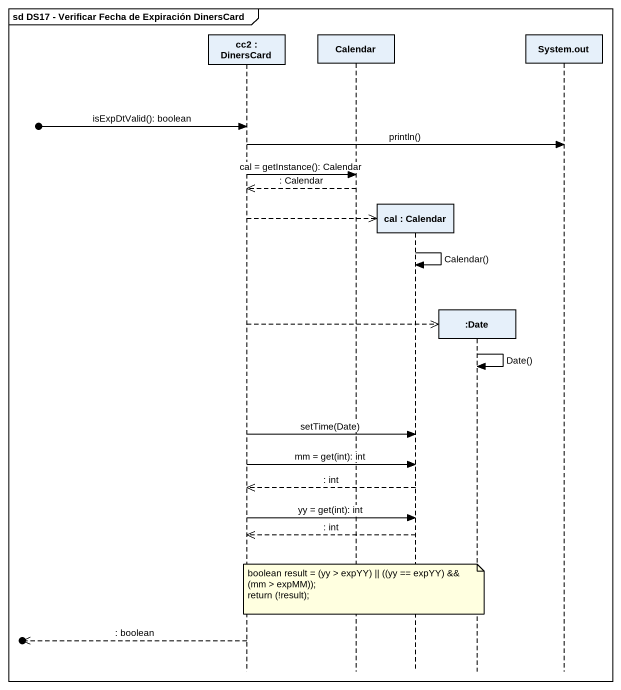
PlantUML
@startuml
mainframe sd DS17 - Verificar Fecha de Expiración DinersCard
hide footbox
participant "cc2 : DinersCard" as cc2
participant Calendar
participant "cal : Calendar" as cal
participant ":Date" as Date
participant "System.out" as System_out

[o-> cc2 : isExpDtValid(): boolean
cc2 -> System_out : println()
cc2 -> Calendar : cal = getInstance(): Calendar
Calendar -->> cc2 : : Calendar
cc2 -->> cal **
cal -> cal : Calendar()
cc2 -->> Date **
Date -> Date : Date()
cc2 -> cal : setTime(Date)
cc2 -> cal : mm = get(int): int
cal -->> cc2 : : int
cc2 -> cal : yy = get(int): int
cal -->> cc2 : : int
note over Calendar
  boolean result = (yy > expYY) || ((yy == expYY) && (mm > expMM));
  return (!result);
end note
[o<<-- cc2 : : boolean
@enduml
